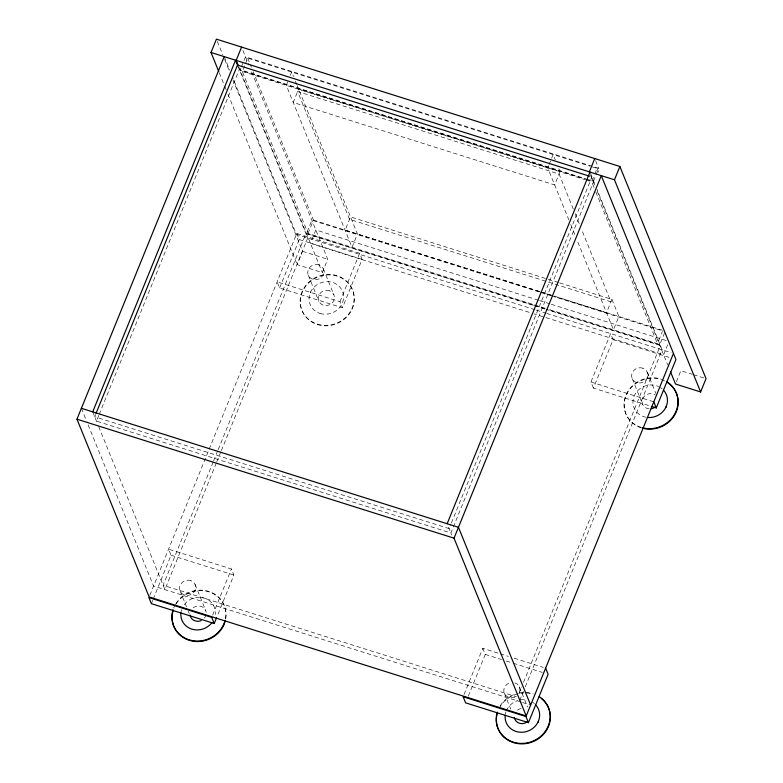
<?xml version="1.0" encoding="UTF-8"?>
<svg xmlns="http://www.w3.org/2000/svg" width="783" height="783" viewBox="0 0 783 783"><rect width="100%" height="100%" fill="white"/><g stroke="black" fill="none" stroke-linecap="round" stroke-linejoin="round"><path stroke-width="0.59" stroke-dasharray="3.92 2.94" d="M310.244 292.842L310.548 291.668M95.604 414.481L94.684 416.742L449.119 528.603L450.959 524.081M98.766 415.479L96.475 421.127L450.9 532.988L593.729 181.333L586.731 179.121M99.226 414.344L239.295 69.472L585.567 178.759M241.017 67.935L240.117 70.157L587.465 179.777M241.467 66.829L245.529 56.836L598.701 168.306L593.299 181.617L588.63 180.149M544.919 308.159L308.052 233.403L242.299 71.478L245.01 64.823M245.461 63.717L247.712 58.167L590.167 166.25M287.645 82.039L286.294 85.367L352.037 247.291L357.449 233.97L297.217 85.641M290.346 75.374L291.697 72.046L293.537 76.577M149.827 595.315L208.689 450.372M209.149 449.246L296.796 233.432L359.642 253.271L362.118 259.369L342.455 307.788L279.609 287.958L277.133 281.86L339.979 301.69L342.455 307.788M151.383 603.664L152.763 600.287M153.214 599.161L171.056 555.245L168.58 549.147L231.416 568.977L233.892 575.074L216.979 616.74M279.609 287.958L299.272 239.529L296.796 233.432M213.172 461.999L163.109 585.244L516.379 696.743M213.632 460.864L217.762 450.685M218.222 449.559L305.938 233.588L533.282 305.341M308.052 233.403L313.464 220.092L253.232 71.752M216.333 462.988L164.89 589.638L98.227 425.453M216.783 461.862L220.923 451.683M221.383 450.558L307.719 237.973L237.513 65.077M251.646 71.909L327.715 259.242L322.302 272.553L297.168 264.625L302.581 251.304L232.923 79.778M212.673 615.144L231.416 568.977M339.979 301.69L359.642 253.271M548.619 165.653L547.718 167.875L568.869 219.954M549.069 164.547L553.121 154.554L555.294 159.889M560.06 171.624L554.648 184.945L293.224 102.436L298.626 89.115L560.06 171.624L558.759 168.423M451.419 522.946L591.948 176.938L589.609 176.204M594.003 187.421L591.703 181.754L594.414 175.098M594.865 173.992L597.116 168.443L591.331 166.613M559.659 282.908L611.944 299.409L606.531 312.72L554.247 296.219M464.045 694.482L482.788 648.314L499.084 653.453M593.426 388.094L590.95 381.996L610.623 333.578L613.099 339.665L593.426 388.094L650.448 406.083M468.342 696.077L485.264 654.412L482.788 648.314M549.568 309.628L657.456 343.678L662.418 331.473M664.601 332.795L659.638 345.009L546.573 309.324M518.923 693.718L521.674 686.936M523.514 682.404L660.363 345.45L546.113 309.383M519.785 700.364L523.465 691.32M525.295 686.799L662.154 349.835L596.861 189.046M667.654 344.774L663.602 354.758L534.221 313.924M676.385 381.801L680.887 370.702L692.319 374.313M649.117 408.853L647.081 408.432A8.182 7.546 -22.1 0 1 642.393 399.643A8.182 7.546 -22.1 0 1 651.299 393.614L653.335 394.025A8.182 7.546 -22.1 0 1 655.165 394.935M514.822 682.884L515.008 682.923A8.182 7.546 -22.1 0 1 519.354 692.681M242.299 71.478L584.764 179.561M585.919 179.933L591.703 181.754M558.494 282.536L350.52 216.901L345.107 230.212L541.474 292.186M313.464 220.092L539.869 291.54M541.033 291.912L662.868 330.357M542.629 292.558L553.092 295.857M539.164 291.961L311.869 220.219L306.466 233.54L533.752 305.272M540.329 292.323L550.821 295.641M551.986 296.003L661.547 330.583M538.459 300.241L315.833 229.977L310.42 243.298L533.057 313.562M539.624 300.613L550.116 303.921M551.281 304.284L669.005 341.447M534.916 305.644L545.408 308.952M534.446 305.703L544.939 309.021M535.063 309.725L296.405 234.401L232.492 77.008M536.228 310.097L545.555 313.043M546.73 313.406L671.197 352.693M299.272 239.529L362.118 259.369M613.099 339.665L668.956 357.302M302.581 251.304L327.715 259.242M693.464 374.675L703.741 377.915M590.95 381.996L653.795 401.826M500.249 653.825L508.392 656.389M514.216 658.229L543.304 667.41M171.056 555.245L233.892 575.074M485.264 654.412L501.56 659.55M506.219 661.018L512.033 662.858M513.198 663.221L542.296 672.411M521.331 702.126L153.585 586.066L86.913 421.88M522.496 702.498L530.639 705.072M595.628 160.721L598.701 168.306M597.116 168.443L598.956 172.965M590.421 173.2L595.021 184.514M590.656 175.118L595.295 186.54M597.126 191.052L667.693 364.839M595.843 191.943L657.456 343.678M647.208 372.091L655.87 393.448M611.944 299.409L618.873 316.479L613.471 329.79L577.14 240.342M573.313 209.1L559.072 174.051L297.648 91.542L349.531 219.318L610.965 301.827L581.573 229.458M575.143 213.622L579.273 223.801M570.709 224.486L575.309 235.83M632.214 378.669L642.716 404.517M295.377 81.109L296.757 84.505M519.374 686.838L527.595 707.069M448.522 527.125L451.742 535.043M247.712 58.167L251.392 67.221M504.389 693.415L510.78 709.144M242.945 50.464L248.896 65.136M323.33 268.784L333.822 294.633M238.903 67.172L322.302 272.553M224.222 56.63L229.732 70.216M217.341 41.411L222.842 54.947M224.682 59.459L229.262 70.744M308.345 275.362L318.838 301.21M219.269 72.78L224.31 85.19M224.77 86.316L226.14 89.702M227.98 94.224L297.168 264.625M195.104 584.49L205.606 610.339M180.119 591.067L186.511 606.805M188.331 611.298L189.251 613.549M92.707 411.858L97.767 424.317M81.393 408.295L86.453 420.745M205.577 616.182A8.182 7.546 -22.1 0 1 204.51 617.963M193.205 607.814A8.182 7.546 -22.1 0 1 199.205 606.013L201.241 606.424A8.182 7.546 -22.1 0 1 206.144 612.237M175.862 603.576A27.278 25.164 -22.1 0 1 208.738 591.39A27.278 25.164 -22.1 0 1 225.377 619.206M175.275 604.574A27.278 25.164 -22.1 0 0 173.777 607.667L173.963 608.137A27.278 25.164 -22.1 0 1 175.461 605.044M176.058 604.045A27.278 25.164 -22.1 0 1 208.934 591.86A27.278 25.164 -22.1 0 1 225.563 619.676M184.201 604.721A17.461 16.1 -22.1 0 1 204.402 598.143A17.461 16.1 -22.1 0 1 215.276 614.528M181.108 611.68A17.461 16.1 -22.1 0 1 181.646 609.575M517.475 710.161A8.182 7.546 -22.1 0 1 521.361 708.458M514.95 697.027A8.182 7.546 -22.1 0 1 510.79 697.741L508.754 697.33A8.182 7.546 -22.1 0 1 503.86 689.52A8.182 7.546 -22.1 0 1 510.859 682.61M505.378 714.018A17.461 16.1 -22.1 0 1 505.916 711.913M506.298 710.895A17.461 16.1 -22.1 0 1 517.583 700.589M519.785 700.022A17.461 16.1 -22.1 0 1 526.519 699.953M532.616 702.322A17.461 16.1 -22.1 0 1 534.349 703.604M499.182 708.4A27.278 25.164 -22.1 0 1 524.023 692.945M526.362 692.975A27.278 25.164 -22.1 0 1 533.203 694.198M500.131 705.914A27.278 25.164 -22.1 0 1 515.674 693.904M519.129 693.004A27.278 25.164 -22.1 0 1 523.827 692.475M526.166 692.505A27.278 25.164 -22.1 0 1 533.008 693.728M646.063 417.251A17.461 16.1 -22.1 0 1 634.122 396.159A17.461 16.1 -22.1 0 1 658.542 386.538M660.451 387.585A17.461 16.1 -22.1 0 1 662.173 388.867M641.365 427.88A27.278 25.164 -22.1 0 1 627.017 393.653A27.278 25.164 -22.1 0 1 665.247 381.213M641.169 427.41A27.278 25.164 -22.1 0 1 625.871 395.268A27.278 25.164 -22.1 0 1 660.842 378.992M318.965 264.869L316.929 264.458A8.182 7.546 -22.1 0 0 308.022 270.478A8.182 7.546 -22.1 0 0 312.701 279.277L314.746 279.697A8.182 7.546 -22.1 0 0 323.643 273.668A8.182 7.546 -22.1 0 0 318.965 264.869M329.457 290.718L327.421 290.307A8.182 7.546 -22.1 0 0 318.515 296.326A8.182 7.546 -22.1 0 0 323.203 305.125L325.239 305.546A8.182 7.546 -22.1 0 0 334.145 299.517A8.182 7.546 -22.1 0 0 329.457 290.718M642.843 368.176L640.797 367.765A8.182 7.546 -22.1 0 0 631.901 373.794A8.182 7.546 -22.1 0 0 636.579 382.584L638.615 383.004A8.182 7.546 -22.1 0 0 647.521 376.975A8.182 7.546 -22.1 0 0 642.843 368.176M190.749 580.575L188.703 580.164A8.182 7.546 -22.1 0 0 179.806 586.193A8.182 7.546 -22.1 0 0 184.485 594.982L186.52 595.403A8.182 7.546 -22.1 0 0 195.427 589.374A8.182 7.546 -22.1 0 0 190.749 580.575M317.301 324.103A27.278 25.164 -22.1 0 0 353.818 294.653A27.278 25.164 -22.1 0 0 310.274 280.911A27.278 25.164 -22.1 0 0 317.301 324.103M317.487 324.573A27.278 25.164 -22.1 0 0 354.004 295.122A27.278 25.164 -22.1 0 0 310.469 281.381A27.278 25.164 -22.1 0 0 317.487 324.573M320.041 313.415A17.461 16.1 -22.1 0 0 343.404 294.574A17.461 16.1 -22.1 0 0 315.549 285.775A17.461 16.1 -22.1 0 0 320.041 313.415"/><path stroke-width="1.17" d="M538.156 722.229L538.459 721.045M665.99 407.483L666.294 406.308M218.809 71.654L211.018 52.471L216.431 39.15L619.882 166.485L706.031 378.639L700.619 391.96L675.484 384.022L670.444 371.612M651.613 406.455L656.271 407.923L675.935 359.505L601.275 175.637L454.032 538.185L526.215 715.965L149.162 596.959L76.969 419.189L224.222 56.63M92.707 411.858L235.526 60.203L237.826 65.86M241.565 47.088L236.163 60.399L238.355 65.821M96.064 413.346L237.513 65.077L589.609 176.204M214.229 623.493L211.753 617.395L148.917 597.566L151.383 603.664L214.229 623.493L216.519 617.865M589.335 171.868L594.747 158.548M447.142 523.719L589.961 172.064M700.619 391.96L614.469 179.796L619.882 166.485M525.97 716.572L463.125 696.733L465.601 702.831L528.447 722.66L525.97 716.572L673.458 353.407M528.447 722.66L548.11 674.241L545.634 668.144M211.018 52.471L614.469 179.796M81.393 408.295L458.456 527.292L530.639 705.072M76.969 419.189L454.032 538.185M653.795 401.826L656.271 407.923M201.182 620.528A8.182 7.546 -22.1 0 1 197.022 621.252L194.977 620.831A8.182 7.546 -22.1 0 1 190.073 615.017M225.113 620.302A27.278 25.164 -22.1 0 1 191.864 640.523A27.278 25.164 -22.1 0 1 173.014 609.8M225.308 620.772A27.278 25.164 -22.1 0 1 192.06 641.003A27.278 25.164 -22.1 0 1 173.2 610.27M212.017 622.544A17.461 16.1 -22.1 0 1 191.815 629.121A17.461 16.1 -22.1 0 1 180.942 612.737M527.282 721.789A8.182 7.546 -22.1 0 1 521.292 723.59L519.246 723.179A8.182 7.546 -22.1 0 1 514.343 717.365M539.184 696.606A27.278 25.164 -22.1 0 1 546.622 729.296A27.278 25.164 -22.1 0 1 512.611 741.912A27.278 25.164 -22.1 0 1 497.283 712.139M541.2 698.367A27.278 25.164 -22.1 0 1 545.996 731.077A27.278 25.164 -22.1 0 1 512.092 742.118A27.278 25.164 -22.1 0 1 497.469 712.608M535.866 705.091A17.461 16.1 -22.1 0 1 527.184 731.351A17.461 16.1 -22.1 0 1 505.211 715.075M655.107 407.043A8.182 7.546 -22.1 0 1 651.231 408.746M667.008 381.869A27.278 25.164 -22.1 0 1 674.917 413.727A27.278 25.164 -22.1 0 1 642.275 427.733M667.204 382.339A27.278 25.164 -22.1 0 1 675.112 414.197A27.278 25.164 -22.1 0 1 642.461 428.203M663.7 390.355A17.461 16.1 -22.1 0 1 665.335 408.286A17.461 16.1 -22.1 0 1 648.295 417.515"/></g></svg>
